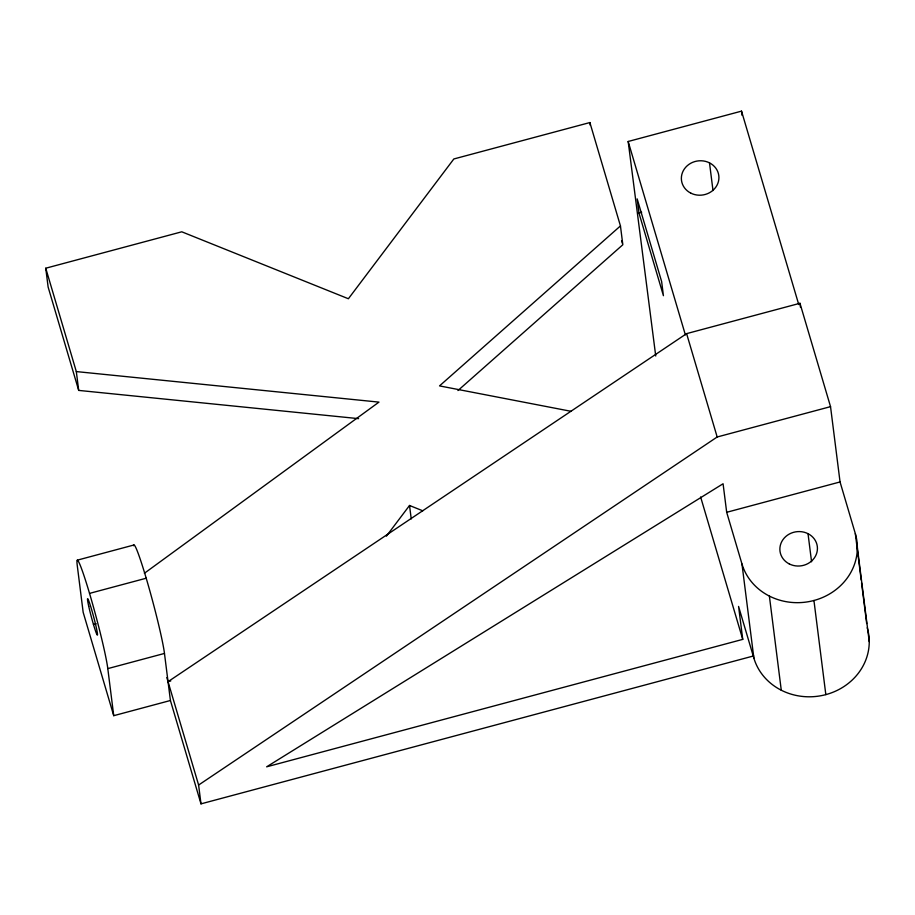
<?xml version="1.0" encoding="UTF-8"?>
<svg xmlns="http://www.w3.org/2000/svg" width="915" height="915" viewBox="0 0 915 915"><rect width="100%" height="100%" fill="white"/><g stroke="black" fill="none" stroke-linecap="round" stroke-linejoin="round"><path stroke-width="1.37" d="M386.382 536.167L409.531 505.48L422.753 510.799M358.6 418.647L78.701 390.408L48.129 287.047L45.75 268.221L181.776 231.804L348.386 298.748L453.84 158.97L589.878 122.553L620.45 225.925L439.52 385.901L571.052 411.304M457.957 390.533L622.829 244.751L620.45 225.925M144.364 573.282L378.959 402.12L76.322 371.582L45.75 268.221M861.187 579.996L855.331 533.639L840.05 481.953L830.534 406.649L799.962 303.277L686.605 333.632L168.04 681.675L170.762 680.943M753.72 655.906L200.991 803.862L198.612 785.036L717.177 436.993L830.534 406.649M655.735 356.004L628.17 141.482L741.527 111.138L798.738 304.523M638.956 213.001L637.172 198.887L661.637 281.58L663.421 295.694L638.956 213.001L641.689 212.269M77.249 560.174L133.922 544.997M133.647 545.74A58.777 3.511 75 0 1 148.23 585.165A58.777 3.511 75 0 1 164.471 653.436L170.419 700.501L113.734 715.679L83.162 612.307L77.226 565.241A58.777 3.511 75 0 1 89.533 593.389L146.217 578.223M93.456 624.453L96.155 623.733M113.734 715.679L107.798 668.613L164.471 653.436M867.226 627.77A58.777 53.779 -7.2 0 1 825.833 694.622A58.777 53.779 -7.2 0 1 753.869 658.114L741.974 563.983L726.682 512.297L840.05 481.953M753.869 658.114L738.577 606.428L742.74 639.379L266.631 766.827L723.079 483.76L726.682 512.297M686.605 333.632L717.177 436.993M628.17 141.482L685.369 334.867M700.627 496.994L742.74 639.379M621.617 240.668L622.429 243.39M166.839 677.592L198.612 785.036M170.419 700.501L200.991 803.862M857.355 547.525L869.25 641.667M861.541 582.809L866.688 623.55M799.962 303.277L800.465 307.314M808.025 533.685L811.571 561.776M855.331 533.639A58.777 53.779 -7.2 0 1 813.938 600.492L825.833 694.622M741.527 111.138L742.065 115.37M769.378 596.088L781.273 690.219M709.502 162.859L713.002 190.549M589.878 122.553L590.221 125.241M409.531 505.48L411.235 518.931M76.322 371.582L78.701 390.408M89.533 593.389A58.777 3.511 75 0 1 107.798 668.613M813.938 600.492A58.777 53.779 -7.2 0 1 741.974 563.983M88.744 606.37A18.815 1.121 75 0 0 97.219 635.01A18.815 1.121 75 0 0 91.557 609.39A18.815 1.121 75 0 0 88.744 606.37M789.29 563.937A18.815 17.213 -7.2 0 0 817.438 548.394A18.815 17.213 -7.2 0 0 789.233 534.086A18.815 17.213 -7.2 0 0 789.29 563.937M690.768 193.111A18.815 17.213 -7.2 0 0 718.927 177.579A18.815 17.213 -7.2 0 0 690.722 163.27A18.815 17.213 -7.2 0 0 690.768 193.111"/></g></svg>
